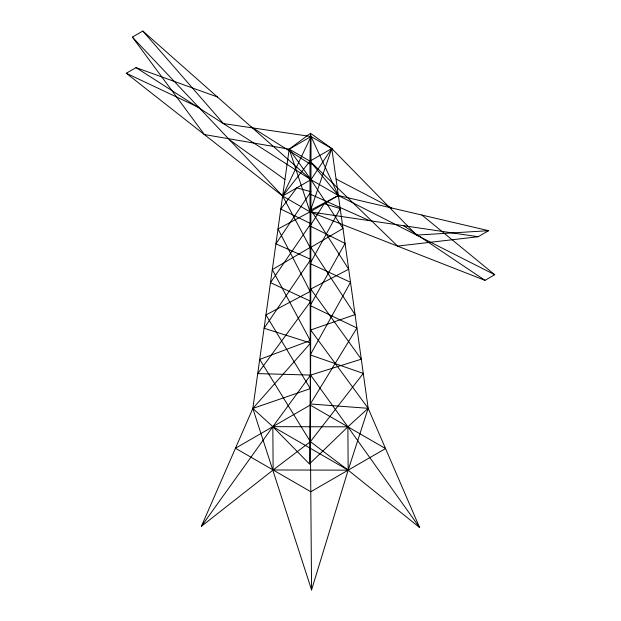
<?xml version="1.0" encoding="UTF-8"?>
<svg xmlns="http://www.w3.org/2000/svg" width="621" height="621" viewBox="0 0 621 621"><rect width="100%" height="100%" fill="white"/><g stroke="black" fill="none" stroke-linecap="round" stroke-linejoin="round"><path stroke-width="0.93" d="M204.286 134.532L289.207 149.149L310.958 179.686L342.986 228.497L310.834 247.375L355.049 314.637L310.686 329.984L368.168 408.315L348.164 470.151L311.571 589.95L310.391 441.671L309.964 161.134L310.5 133.274L311.036 136.55L310.609 375.076L309.429 463.949L347.876 426.829L368.168 408.315L331.793 148.535L310.5 133.274L289.207 149.149L252.832 408.439L201.375 526.336L273.124 469.981L310.391 441.671L363.285 373.407L310.259 354.909L350.523 282.283L310.12 263.568L340.199 208.594L324.209 203.688L310.065 225.99L345.074 243.393L310.182 305.571L356.92 327.966L310.337 403.976L368.168 408.315L419.625 527.563L348.164 470.151L310.391 441.671L259.71 359.412L310.236 340.51L272.308 269.623L310.096 247.484L282.633 196.034L132.374 37.097L142.838 31.05L310.958 179.686L338.367 195.514L494.72 274.715L484.978 280.343L310.042 211.862L282.633 196.034L126.28 73.247L136.022 67.619L217.606 97.031M311.571 589.95L252.832 408.439L310.314 388.63L265.951 314.94L310.166 291.482L278.014 228.963L310.042 211.862L331.793 148.535L311.036 136.55L223.296 123.556M416.714 235.227L331.793 148.535L310.958 179.686L282.633 196.034L311.036 136.55L338.367 195.514L488.626 230.686L478.162 236.733L397.51 246.102M201.375 526.336L272.836 426.658L310.609 375.076L361.29 359.194L310.764 289.068L348.691 269.235L310.904 209.976L338.367 195.514L309.964 161.134L289.207 149.149L311.036 136.55M282.633 196.034L309.964 161.134L331.793 148.535M289.207 149.149L310.042 211.862L338.367 195.514M416.544 235.111L488.626 230.686M348.164 470.151L272.836 426.658L273.124 469.981L348.164 470.151L347.876 426.829L310.609 375.076L257.715 373.594L310.741 301.309L270.477 282.648L310.88 223.645L280.801 209.091L296.791 187.86L310.935 191.695L275.926 243.828L310.818 259.361L264.08 328.245L310.663 343.025L252.832 408.439L272.836 426.658L347.876 426.829L419.625 527.563M310.042 211.862L478.162 236.733M310.019 194.062L369.689 220.711M126.28 73.247L199.194 107.658M336.062 179.027L391.688 208.012M251.311 126.963L310.981 164.549M136.022 67.619L310.958 179.686M403.394 225.555L484.978 280.343M229.312 139.663L284.938 179.585M421.806 214.928L494.72 274.715M309.964 161.134L397.704 246.195M272.836 426.658L309.429 463.949M142.838 31.05L223.49 123.657M132.374 37.097L204.456 134.641M310.213 405.078L235.46 448.238L310.787 491.731L385.54 448.572L310.213 405.078"/></g></svg>
